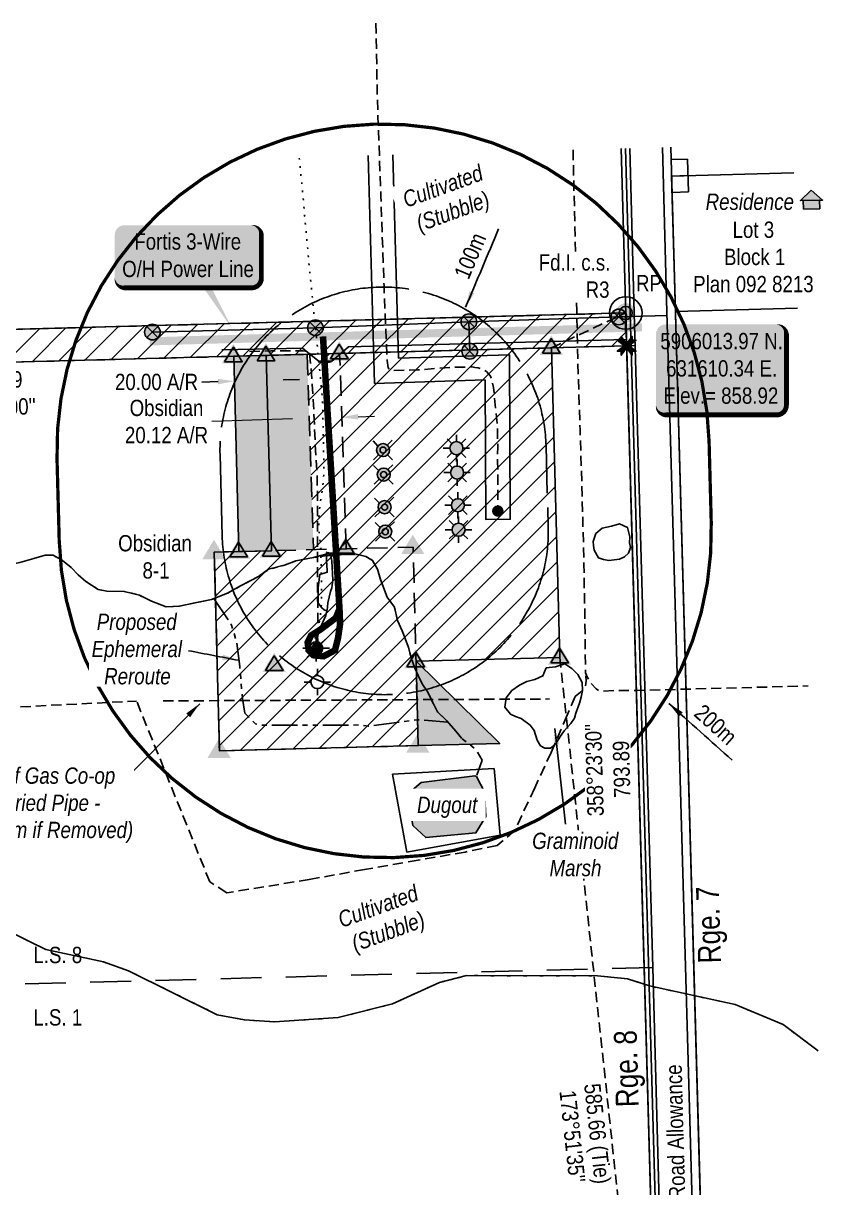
# Model space of a CAD drawing. Extents: x 628807 to 631965, y 5904616 to 5907588.
# Drawn here: x 631241 to 631731, y 5905478 to 5906192 of the extents above; entities that cross this region are included whole.
import ezdxf
from ezdxf.enums import TextEntityAlignment as Align

# ---------------------------------------------------------------- set-up
doc = ezdxf.new("R2010")
doc.units = 0
doc.header["$LTSCALE"] = 5
doc.header["$PDSIZE"] = 0.5
for name, pattern in [('foc-ACCESSROAD', [3.75, 2.5, -1.25]), ('foc-BUFFER', [16.75, 15, -1.75]), ('foc-DOT', [1, 0.2, -0.8]), ('foc-LSD', [8, 5, -3]), ('foc-QUARTERLINE', [33, 25, -3, 2, -3]), ('foc-TIELINE', [1.875, 1.25, -0.625]), ('foc-TOPO-ephemeral', [6.25, 3.125, -0.625, 0.625, -0.625, 0.625, -0.625]), ('foc-WHEELTRACKS', [2, 0.4, -1.6]), ('POWERLINE5', [7.8, 2.4, -0.6, 0.6, -0.6, 0.6, -0.6, 2.4]), ('UG_PIPE', [1.875, 1.25, -0.625])]:
    doc.linetypes.add(name, pattern=pattern)
doc.layers.get('Defpoints').update_dxf_attribs({"color": 9})
for name, color, linetype in [('35', 37, 'Continuous'), ('ABADATA-DRILL', 8, 'foc-DOT'), ('AS-CABLE', 224, 'foc-CABLE'), ('AS-FENCE', 48, 'foc-FENCE'), ('AS-PIPE-UG', 44, 'UG_PIPE'), ('AS-PIPE-UG-T', 44, 'Continuous'), ('AS-POWER', 104, 'foc-POWER'), ('AS-POWER-EXISTING', 72, 'POWERLINE5'), ('AS-POWER-T', 104, 'Continuous'), ('AS-RESIDENCE', 14, 'Continuous'), ('AS-ROADS', 254, 'Continuous'), ('AS-SYMBOL', 7, 'Continuous'), ('AS-TELUS', 224, 'foc-TEL'), ('AUX-BUFFER', 7, 'foc-BUFFER'), ('C-AR', 13, 'foc-ACCESSROAD'), ('C-RW', 13, 'Continuous'), ('C-WS', 13, 'foc-ACCESSROAD'), ('C-WS-S', 13, 'Continuous'), ('D-TXT', 6, 'Continuous'), ('DETAIL-T', 7, 'Continuous'), ('F-WS-S', 190, 'Continuous'), ('L-BD', 7, 'Continuous'), ('L-MON', 1, 'Continuous'), ('L-ROAD-T', 7, 'Continuous'), ('L-SEC', 7, 'Continuous'), ('L-SECQ', 8, 'foc-QUARTERLINE'), ('L-SECTION-LSD', 7, 'foc-LSD'), ('L-TIE', 7, 'foc-TIELINE'), ('L-TIE-T', 7, 'Continuous'), ('L-TITLEDB', 4, 'Continuous'), ('L-TITLEDB-T', 4, 'Continuous'), ('P-PROPOSED', 10, 'Continuous'), ('P-PROPOSED-EXISTING-H', 59, 'Continuous'), ('P-PROPOSED-H', 21, 'Continuous'), ('P-TEMP-H', 41, 'Continuous'), ('P-TEMP_WORKSPACE', 46, 'Continuous'), ('P-TXT', 4, 'Continuous'), ('T-DRAW', 143, 'foc-TOPO-ephemeral'), ('T-WATER', 160, 'Continuous'), ('T-WATER-H', 133, 'Continuous'), ('T-WATER-P3', 160, 'foc-WHEELTRACKS'), ('T-WATER-T', 170, 'Continuous'), ('WETLAND', 143, 'Continuous'), ('WETLAND-T', 146, 'Continuous')]:
    doc.layers.add(name, color=color, linetype=linetype)
for name, color, linetype, lineweight in [('AS-GENERAL', 48, 'Continuous', 18), ('C-AR-T', 13, 'Continuous', 9), ('C-WS-T', 13, 'Continuous', 9), ('T-TEXT', 48, 'Continuous', 18)]:
    doc.layers.add(name, color=color, linetype=linetype, lineweight=lineweight)
doc.styles.add('100L', font='ARIALN.TTF', dxfattribs={"height": 11})
doc.styles.add('80', font='ARIALN.TTF', dxfattribs={"height": 10})
doc.styles.add('80CG', font='ARIALN.TTF', dxfattribs={"height": 10})
doc.styles.add('80L', font='ARIALN.TTF', dxfattribs={"height": 10})
doc.styles.add('80LS', font='ARIALNI.TTF', dxfattribs={"height": 10})
doc.styles.add('foc-LtypeFont', font='ARIALN.TTF', dxfattribs={"height": 7.35})
doc.linetypes.add('foc-CABLE', pattern='A,2,-1,["C",foc-LtypeFont,S=0.2,R=0,X=-0.625,Y=-0.75],-1.24,8', length=12.24)
doc.linetypes.add('foc-FENCE', pattern='A,10,-1,["X",foc-LtypeFont,S=0.2,R=0,X=-0.625,Y=-0.75],-1.24', length=12.24)
doc.linetypes.add('foc-FENCE-NOLINE', pattern='A,0,-6,["X",foc-LtypeFont,S=0.2,R=0,X=-0.625,Y=-0.75],-6.24', length=12.24)
doc.linetypes.add('foc-POWER', pattern='A,6,-1,["P",foc-LtypeFont,S=0.2,R=0,X=-0.625,Y=-0.75],-1.24,4', length=12.24)
doc.linetypes.add('foc-POWER-NOLINE', pattern='A,0,-4,["P",foc-LtypeFont,S=0.2,R=0,X=-0.625,Y=-0.75],-8.24', length=12.24)
doc.linetypes.add('foc-TEL', pattern='A,2,-1,["T",foc-LtypeFont,S=0.2,R=0,X=-0.425,Y=-0.75],-1.24,8', length=12.24)
doc.linetypes.add('foc-TOPO-flowdirection-NOLINE', pattern='A,0,[">",foc-LtypeFont,S=0.3,R=0,X=0,Y=-0.945],-20,[">",foc-LtypeFont,S=0.3,R=0,X=0,Y=-0.945],0', length=20)
doc.dimstyles.new('CG2011', dxfattribs={"dimscale": 5, "dimtxt": 9, "dimasz": 2, "dimexe": 0.2, "dimexo": 0.0625, "dimgap": 0.5, "dimtad": 0, "dimtih": 1, "dimtoh": 1, "dimzin": 0, "dimdsep": 46, "dimtxsty": '80CG', "dimcen": 0.1, "dimse1": 1, "dimse2": 1, "dimclrd": 256, "dimclrt": 256, "dimaunit": 1, "dimadec": 4, "dimazin": 0, "dimtfac": 0.06, "dimtofl": 0, "dimtmove": 0, "dimatfit": 1, "dimfxl": 0.2, "dimtolj": 1, "dimtzin": 0, "dimlwd": -1, "dimarcsym": 0})
doc.dimstyles.new('Compass 5 000', dxfattribs={"dimscale": 5, "dimtxt": 9, "dimasz": 2, "dimexe": 0.2, "dimexo": 0.0625, "dimgap": 0.5, "dimtad": 0, "dimtih": 1, "dimtoh": 1, "dimzin": 0, "dimdsep": 46, "dimtxsty": '80CG', "dimcen": 0.1, "dimse1": 1, "dimse2": 1, "dimclrd": 256, "dimclrt": 256, "dimaunit": 1, "dimadec": 4, "dimazin": 0, "dimtfac": 0.06, "dimtofl": 0, "dimtmove": 0, "dimatfit": 1, "dimfxl": 0.2, "dimtolj": 1, "dimtzin": 0, "dimlwd": -1, "dimarcsym": 0})

# ---------------------------------------------------------------- blocks, each defined once
blk = doc.blocks.new('POWERPOLE')
h = blk.add_hatch(color=255)
edge = h.paths.add_edge_path()
edge.add_arc((0, 0), 0.96, 0, 360)
at = {"linetype": 'Continuous'}
for p, q in [((0.68, -0.68), (-0.68, 0.68)), ((-0.68, -0.68), (0.68, 0.68))]:
    blk.add_line(p, q, dxfattribs=at)
blk.add_circle((0, 0), 0.96, dxfattribs=at)
blk = doc.blocks.new('GAS')
h = blk.add_hatch(color=255)
h.dxf.hatch_style = 1
edge = h.paths.add_edge_path()
edge.add_arc((0, 0), 0.9, 0, 360)
for p, q in [((0, 0.81), (0, 1.62)), ((-0.81, 0), (-1.62, 0)), ((-0.57, 0.57), (-1.14, 1.14)), ((0.57, 0.57), (1.14, 1.14)), ((1.62, 0), (0.81, 0)), ((-0.57, -0.57), (-1.14, -1.14)), ((0, -0.81), (0, -1.62)), ((1.14, -1.14), (0.57, -0.57))]:
    blk.add_line(p, q)
blk.add_circle((0, 0), 0.8)
blk = doc.blocks.new('RISER')
h = blk.add_hatch(color=255)
h.dxf.hatch_style = 1
edge = h.paths.add_edge_path()
edge.add_arc((0, 0), 0.7, 0, 360)
blk.add_hatch(color=48).paths.add_polyline_path([(0.58, -0.15), (-0.58, -0.15, 0.774597)])
at = {"color": 48}
blk.add_line((-0.58, -0.15), (0.58, -0.15), dxfattribs=at)
blk.add_circle((0, 0), 0.6, dxfattribs=at)
blk = doc.blocks.new('fdia')
at = {"color": 255, "const_width": 1}
blk.add_lwpolyline([(-0.5, 0, 1), (0.5, 0, 1)], format="xyb", close=True, dxfattribs=at)
blk = doc.blocks.new('Fdiaa')
blk.add_blockref('fdia', (0, 0))
blk = doc.blocks.new('fdib')
at = {"color": 1, "const_width": 1.6}
blk.add_lwpolyline([(-0.4, 0, 1), (0.4, 0, 1)], format="xyb", close=True, dxfattribs=at)
at = {"color": 1}
blk.add_circle((0, 0), 0.8, dxfattribs=at)
blk = doc.blocks.new('Fdibb')
blk.add_blockref('fdib', (0, 0))
blk = doc.blocks.new('fdicc')
for name in ['Fdibb', 'Fdiaa']:
    blk.add_blockref(name, (0, 0))
blk = doc.blocks.new('FDI')
blk.add_blockref('fdicc', (0, 0))
blk = doc.blocks.new('STRIA')
blk.add_hatch(color=255).paths.add_polyline_path([(-0.04, 1.52), (-1.47, -0.87), (1.39, -0.87)])
blk = doc.blocks.new('STRIAA')
blk.add_blockref('STRIA', (0, 0))
blk = doc.blocks.new('STRIB')
at = {"color": 1}
blk.add_solid([(-1.12, -0.67), (-0.04, 1.13), (1.04, -0.67)], dxfattribs=at)
blk = doc.blocks.new('STRIBB')
blk.add_blockref('STRIB', (0, 0))
blk = doc.blocks.new('STRICC')
for name in ['STRIAA', 'STRIBB']:
    blk.add_blockref(name, (0, 0))
blk = doc.blocks.new('fdspike')
blk.add_blockref('STRICC', (0, 0))
blk = doc.blocks.new('TRIA')
blk.add_hatch(color=255).paths.add_polyline_path([(-0.04, 1.52), (-1.47, -0.87), (1.39, -0.87)])
blk = doc.blocks.new('TRIAA')
blk.add_blockref('TRIA', (0, 0))
blk = doc.blocks.new('TRIB')
at = {"color": 1}
blk.add_lwpolyline([(-1.12, -0.67), (-0.04, 1.13), (1.04, -0.67)], close=True, dxfattribs=at)
blk = doc.blocks.new('TRIBB')
blk.add_blockref('TRIB', (0, 0))
blk = doc.blocks.new('TRICC')
for name in ['TRIAA', 'TRIBB']:
    blk.add_blockref(name, (0, 0))
blk = doc.blocks.new('plspike')
blk.add_blockref('TRICC', (0, 0))
blk = doc.blocks.new('*D500')
at = {"layer": 'C-AR-T', "transparency": 16777216}
for p, q in [((631406.17, 5905949.02), (631356.56, 5905947.37)), ((631446.26, 5905950.35), (631456.26, 5905950.68))]:
    blk.add_line(p, q, dxfattribs=at)
for points in [[(631406.12, 5905950.68), (631406.23, 5905947.35), (631416.16, 5905949.35)], [(631446.21, 5905952.01), (631446.32, 5905948.68), (631436.27, 5905950.01)]]:
    blk.add_solid(points, dxfattribs=at)
at = {"layer": 'Defpoints', "color": 0, "transparency": 16777216}
for p in [(631415.96, 5905955.64), (631436.06, 5905956.31), (631416.16, 5905949.35)]:
    blk.add_point(p, dxfattribs=at)
at = {"layer": 'C-AR-T', "transparency": 16777216, "insert": (631328.82, 5905947.37), "char_height": 10, "attachment_point": 5, "style": '80CG'}
blk.add_mtext('\\A1;Obsidian\\P20.12 A/R', dxfattribs=at)
blk = doc.blocks.new('GABD')
for p, q in [((0, 0.81), (0, 1.62)), ((-0.81, 0), (-1.62, 0)), ((1.62, 0), (0.81, 0)), ((0, -0.81), (0, -1.62))]:
    blk.add_line(p, q)
blk.add_circle((0, 0), 0.8)
blk = doc.blocks.new('*U518')
at = {"layer": '35', "color": 3}
blk.add_circle((0, 0), 10, dxfattribs=at)
at = {"layer": '35', "color": 3, "style": '80'}
blk.add_attdef('RP_001', (6.31, 13.3), '', height=10, dxfattribs=at)
blk = doc.blocks.new('*U520')
h = blk.add_hatch(color=254)
edge = h.paths.add_edge_path()
edge.add_line((-34, -28.5), (34, -28.5))
edge.add_arc((34, -22.5), 6, 270, 360)
edge.add_line((40, -22.5), (40, 21))
edge.add_arc((34, 21), 6, 0, 90)
edge.add_line((34, 27), (-34, 27))
edge.add_arc((-34, 21), 6, 90, 180)
edge.add_line((-40, 21), (-40, -22.5))
edge.add_arc((-34, -22.5), 6, 180, 270)
at = {"color": 1, "flags": 128}
blk.add_lwpolyline([(-34, -28.5, 3, 3, 0), (34, -28.5, 3, 3, 0.414214), (40, -22.5, 3, 3, 0), (40, 21, 3, 0, 0.414214), (34, 27, 0, 0, 0), (-34, 27, 0, 0, 0.414214), (-40, 21, 0, 0, 0), (-40, -22.5, 0, 3, 0.414214)], format="xyseb", close=True, dxfattribs=at)
blk.add_lwpolyline([(23.49, -12.89, 0, 10, 0), (0, 0, 5, 5, 0)], format="xyseb", dxfattribs=at)
at = {"color": 1, "style": '80'}
blk.add_attdef('ENTER_TEXT_001', (-35.99, -5), '', height=10, dxfattribs=at)
blk = doc.blocks.new('res_occ')
for points in [[(0.1, 0.89), (-1.26, -0.37), (1.46, -0.37)], [(-0.9, -1.43), (1.1, -1.43), (1.1, -0.37), (-0.9, -0.37)]]:
    blk.add_hatch(color=14).paths.add_polyline_path(points)
at = {"color": 14}
for points in [[(0.1, 0.89), (-1.26, -0.37), (1.46, -0.37)], [(-0.9, -1.43), (1.1, -1.43), (1.1, -0.37), (-0.9, -0.37)]]:
    blk.add_lwpolyline(points, close=True, dxfattribs=at)
blk = doc.blocks.new('*U542')
h = blk.add_hatch(color=255)
edge = h.paths.add_edge_path()
edge.add_line((-39, -20), (39, -20))
edge.add_arc((39, -14), 6, 270, 360)
edge.add_line((45, -14), (45, 12.5))
edge.add_arc((39, 12.5), 6, 0, 90)
edge.add_line((39, 18.5), (-39, 18.5))
edge.add_arc((-39, 12.5), 6, 90, 180)
edge.add_line((-45, 12.5), (-45, -14))
edge.add_arc((-39, -14), 6, 180, 270)
at = {"color": 104, "flags": 128}
blk.add_lwpolyline([(-39, -20, 3, 3, 0), (39, -20, 3, 3, 0.414214), (45, -14, 3, 3, 0), (45, 12.5, 3, 0, 0.414214), (39, 18.5, 0, 0, 0), (-39, 18.5, 0, 0, 0.414214), (-45, 12.5, 0, 0, 0), (-45, -14, 0, 3, 0.414214)], format="xyseb", close=True, dxfattribs=at)
blk.add_lwpolyline([(27.36, -45.54, 0, 7.5, 0), (0, 0, 0, 0, 0)], format="xyseb", dxfattribs=at)
at = {"color": 104, "style": '80'}
blk.add_attdef('ENTER_TEXT_001', (-26.85, -4.92), '', height=10, dxfattribs=at)
blk = doc.blocks.new('WC')
at = {"layer": 'L-MON'}
h = blk.add_hatch(color=255, dxfattribs=at)
h.dxf.hatch_style = 1
edge = h.paths.add_edge_path()
edge.add_arc((0, 0), 0.9, 0, 360)
at = {"layer": 'L-MON', "color": 240, "flags": 128}
for points in [[(-0.62, 0.5), (-1.23, 1.12)], [(0.52, 0.61), (1.13, 1.21)], [(-1.18, -1.18), (-0.56, -0.57)], [(1.16, -1.18), (0.56, -0.57)]]:
    blk.add_lwpolyline(points, dxfattribs=at)
at = {"layer": 'L-MON', "color": 240}
for radius in [0.8, 0.373]:
    blk.add_circle((0, 0), radius, dxfattribs=at)
blk = doc.blocks.new('*D547')
at = {"layer": 'Defpoints', "color": 0, "transparency": 16777216}
for p in [(631370.44, 5905972.17), (631370.93, 5905953.87), (631390.91, 5905954.41)]:
    blk.add_point(p, dxfattribs=at)
at = {"layer": 'P-TXT', "transparency": 16777216}
for p, q in [((631360.44, 5905971.91), (631350.44, 5905971.64)), ((631400.42, 5905972.98), (631410.42, 5905973.25))]:
    blk.add_line(p, q, dxfattribs=at)
for points in [[(631360.4, 5905973.57), (631360.48, 5905970.24), (631370.44, 5905972.17)], [(631400.37, 5905974.64), (631400.46, 5905971.31), (631390.42, 5905972.71)]]:
    blk.add_solid(points, dxfattribs=at)
at = {"layer": 'P-TXT', "transparency": 16777216, "insert": (631322.71, 5905971.64), "char_height": 10, "attachment_point": 5, "style": '80CG', "bg_fill": 3, "box_fill_scale": 1.1, "bg_fill_color": 256, "bg_fill_true_color": 13158600, "bg_fill_transparency": 0}
blk.add_mtext('\\A1;20.00 A/R', dxfattribs=at)
blk = doc.blocks.new('TEMP')
h = blk.add_hatch(color=255)
h.dxf.hatch_style = 1
h.paths.add_polyline_path([(0, 0.25), (-0.67, 1.15), (-0.67, 0.67), (-1.15, 0.67), (-0.25, 0), (-1.15, -0.67), (-0.67, -0.67), (-0.67, -1.15), (0, -0.25), (0.67, -1.15), (0.67, -0.67), (1.15, -0.67), (0.25, 0), (1.15, 0.67), (0.67, 0.67), (0.67, 1.15)])
h.paths.add_polyline_path([(0.57, 0.85), (0.57, 0.57), (0.85, 0.57), (0.08, 0), (0.85, -0.57), (0.57, -0.57), (0.57, -0.85), (0, -0.08), (-0.57, -0.85), (-0.57, -0.57), (-0.85, -0.57), (-0.08, 0), (-0.85, 0.57), (-0.57, 0.57), (-0.57, 0.85), (0, 0.08)], flags=16)
h = blk.add_hatch(color=1)
h.dxf.hatch_style = 1
h.paths.add_polyline_path([(0, 0.08), (-0.57, 0.85), (-0.57, 0.57), (-0.85, 0.57), (-0.08, 0), (-0.85, -0.57), (-0.57, -0.57), (-0.57, -0.85), (0, -0.08), (0.57, -0.85), (0.57, -0.57), (0.85, -0.57), (0.08, 0), (0.85, 0.57), (0.57, 0.57), (0.57, 0.85)])
at = {"color": 1}
for p, q in [((-0.08, 0), (0.08, 0)), ((0, 0.08), (0, -0.08))]:
    blk.add_line(p, q, dxfattribs=at)
at = {"color": 255, "flags": 128}
blk.add_lwpolyline([(-0.25, 0), (-1.15, 0.67), (-0.67, 0.67), (-0.67, 1.15), (0, 0.25), (0.67, 1.15), (0.67, 0.67), (1.15, 0.67), (0.25, 0), (1.15, -0.67), (0.67, -0.67), (0.67, -1.15), (0, -0.25), (-0.67, -1.15), (-0.67, -0.67), (-1.15, -0.67)], close=True, dxfattribs=at)
at = {"color": 1, "flags": 128}
blk.add_lwpolyline([(-0.08, 0), (-0.85, 0.57), (-0.57, 0.57), (-0.57, 0.85), (0, 0.08), (0.57, 0.85), (0.57, 0.57), (0.85, 0.57), (0.08, 0), (0.85, -0.57), (0.57, -0.57), (0.57, -0.85), (0, -0.08), (-0.57, -0.85), (-0.57, -0.57), (-0.85, -0.57)], close=True, dxfattribs=at)

msp = doc.modelspace()

# ---------------------------------------------------------------- hatches: boundary and pattern name
at = {"layer": 'P-PROPOSED-EXISTING-H'}
h = msp.add_hatch(dxfattribs=at)
h.set_pattern_fill('ANSI31', color=256, scale=3.5, style=0)
h.set_pattern_definition([(45, (201.859, 1887.969), (-7.857724106, 7.857724106), [])])
h.paths.add_polyline_path([(631610.905, 5905993.869), (631370.028, 5905987.407), (630819.72, 5905972.687), (630819.182, 5905992.793), (631610.341, 5906013.975)])
h = msp.add_hatch(dxfattribs=at)
h.set_pattern_fill('ANSI31', color=256, scale=3.5, style=0)
h.paths.add_polyline_path([(631418.959, 5905868.735), (631414.982, 5905988.613), (631564.884, 5905992.627), (631569.982, 5905802.758), (631481.798, 5905800.398), (631483.117, 5905748.692), (631361.285, 5905745.519), (631358.151, 5905867.356)])
at = {"layer": 'P-PROPOSED-H'}
h = msp.add_hatch(color=256, dxfattribs=at)
h.dxf.hatch_style = 1
h.paths.add_polyline_path([(631393.228, 5905868.224), (631390.014, 5905987.943), (631370.028, 5905987.407), (631373.241, 5905867.711)])
h = msp.add_hatch(color=256, dxfattribs=at)
h.dxf.hatch_style = 1
h.paths.add_polyline_path([(631418.959, 5905868.735), (631414.982, 5905988.613), (631390.014, 5905987.943), (631393.228, 5905868.224)])
at = {"layer": 'P-TEMP-H'}
h = msp.add_hatch(color=256, dxfattribs=at)
h.dxf.hatch_style = 1
h.paths.add_polyline_path([(631481.798, 5905800.398), (631483.117, 5905748.692), (631533.084, 5905749.993)])
at = {"layer": 'T-WATER-H'}
h = msp.add_hatch(color=256, dxfattribs=at)
h.dxf.hatch_style = 1
h.paths.add_polyline_path([(631518.918, 5905729.747), (631523.738, 5905720.443), (631524.638, 5905705.344), (631518.541, 5905695.215), (631487.802, 5905692.375), (631479.895, 5905699.641), (631477.724, 5905712.038), (631477.977, 5905720.265), (631484.857, 5905726.194), (631517.765, 5905730.121)])

# ---------------------------------------------------------------- linework, layer by layer
at = {"layer": 'ABADATA-DRILL', "flags": 128}
msp.add_lwpolyline([(631420.505, 5905809.482), (631420.505, 5905809.482), (631420.455, 5905809.5), (631420.098, 5905810.111), (631419.792, 5905811.773), (631420.06, 5905814.761), (631421.01, 5905818.739), (631422.221, 5905823.444), (631423.191, 5905828.523), (631423.734, 5905833.88), (631423.825, 5905839.625), (631423.763, 5905845.495), (631423.79, 5905851.428), (631423.685, 5905857.398), (631423.549, 5905863.416), (631423.345, 5905869.343), (631422.867, 5905875.092), (631422.273, 5905881.378), (631422.143, 5905887.547), (631422.676, 5905893.954), (631423.571, 5905900.681), (631424.617, 5905907.743), (631425.24, 5905914.532), (631425.251, 5905922.456), (631425.091, 5905930.054), (631424.958, 5905938.144), (631424.809, 5905946.453), (631424.649, 5905954.421), (631424.224, 5905962.943), (631423.458, 5905971.835), (631422.524, 5905980.673), (631421.652, 5905989.802), (631420.816, 5905999.063), (631419.727, 5906008.456), (631418.779, 5906017.803), (631417.951, 5906026.764), (631416.866, 5906036.738), (631416.014, 5906045.868), (631415.243, 5906054.93), (631414.353, 5906064.349), (631413.501, 5906073.829), (631412.766, 5906083.062), (631411.817, 5906092.83), (631410.889, 5906101.798), (631410.225, 5906109.376)], dxfattribs=at)
at = {"layer": 'AS-CABLE', "const_width": 0.5, "flags": 128}
for points in [[(631427.143, 5905867.072), (631426.999, 5905867.865)], [(631427.195, 5905831.118), (631427.464, 5905831.736)]]:
    msp.add_lwpolyline(points, dxfattribs=at)
at = {"layer": 'AS-CABLE', "flags": 128}
for points in [[(631426.94, 5905831.428), (631425.39, 5905831.868), (631424.047, 5905833.19), (631421.747, 5905836.063), (631421.757, 5905845.618), (631422.822, 5905853.691), (631427.371, 5905854.995), (631427.349, 5905856.023), (631426.923, 5905862.123), (631426.967, 5905867.063)], [(631427.341, 5905831.846), (631427.627, 5905833.74), (631427.734, 5905836.346), (631429.44, 5905843.171), (631430.108, 5905845.522), (631430.788, 5905850.381), (631430.089, 5905861.807), (631429.552, 5905865.447), (631428.268, 5905866.867), (631427.583, 5905867.18), (631427.269, 5905867.348)], [(631421.681, 5905810.388), (631421.735, 5905810.807), (631421.513, 5905814.266), (631421.425, 5905814.929), (631421.985, 5905817.445), (631423.712, 5905822.11), (631426.486, 5905828.427), (631427.097, 5905831.222)]]:
    msp.add_lwpolyline(points, dxfattribs=at)
at = {"layer": 'AS-FENCE', "flags": 128}
for points in [[(631610.795, 5905997.802), (631440.375, 5905993.229), (631429.937, 5905984.175)], [(631422.652, 5905984.111), (631412.162, 5905992.331), (631362.68, 5905991.387)]]:
    msp.add_lwpolyline(points, dxfattribs=at)
at = {"layer": 'AS-FENCE', "linetype": 'foc-FENCE-NOLINE', "flags": 128}
msp.add_lwpolyline([(631632.609, 5905220.644), (631610.664, 5906002.452)], dxfattribs=at)
at = {"layer": 'AS-FENCE', "flags": 128}
msp.add_lwpolyline([(631467.421, 5905731.214), (631529.617, 5905734.589), (631533.337, 5905693.83), (631476.2, 5905683.434)], close=True, dxfattribs=at)
at = {"layer": 'AS-GENERAL', "flags": 128}
for points, const_width in [([(631610.504, 5906002.551), (631610.341, 5906011.468)], 1.5), ([(631429.936, 5905984.172), (631422.648, 5905984.109)], 1.5), ([(631426.837, 5905865.201), (631438.85, 5905866.379)], 1.2)]:
    msp.add_lwpolyline(points, dxfattribs=dict(at, const_width=const_width))
at = {"layer": 'AS-PIPE-UG'}
msp.add_line((631326.771, 5905776.103), (631563.616, 5905777.303), dxfattribs=at)
at = {"layer": 'AS-PIPE-UG', "flags": 128}
for points in [[(631457.247, 5906191.6), (631458.052, 5906146.704), (631460.268, 5906085.372), (631462.176, 5906030.76), (631464.037, 5905984.845), (631464.694, 5905980.358), (631465.99, 5905978.835), (631467.451, 5905978.756), (631482.835, 5905979.12), (631504.527, 5905980.733), (631510.901, 5905980.822), (631516.216, 5905980.941), (631517.769, 5905980.597), (631519.986, 5905980.359), (631521.25, 5905979.955), (631524.983, 5905978.174), (631527.447, 5905975.269), (631528.395, 5905972.746), (631529.343, 5905968.331), (631531.775, 5905943.869), (631531.866, 5905931.881), (631531.763, 5905923.256), (631532.015, 5905914.041), (631531.999, 5905903.175), (631531.887, 5905896.271), (631531.938, 5905892.561)], [(631578.045, 5906113.928), (631580.332, 5906015.444), (631581.262, 5905975.205), (631582.4, 5905942.35), (631583.651, 5905901.964), (631584.698, 5905859.9), (631585.312, 5905826.317), (631585.712, 5905793.397), (631586.859, 5905790.428), (631589.141, 5905786.932), (631592.273, 5905783.441), (631594.455, 5905782.105), (631605.06, 5905782.534), (631615.848, 5905782.527)], [(631379.755, 5905990.375), (631392.844, 5905990.772), (631407.904, 5905990.686), (631412.388, 5905990.702), (631414.221, 5905990.542), (631415.184, 5905990.55), (631416.128, 5905990.205), (631416.582, 5905989.167), (631416.777, 5905987.279), (631417.44, 5905979.905), (631418.091, 5905970.412), (631419.005, 5905957.556), (631419.984, 5905933.618), (631421.257, 5905913.728), (631421.408, 5905884.431), (631421.34, 5905878.98), (631421.443, 5905872.047), (631421.382, 5905854.755), (631421.524, 5905834.463), (631421.683, 5905821.011), (631421.263, 5905808.896)], [(631579.279, 5905778.916), (631582.642, 5905781.571), (631585.52, 5905784.19), (631586.133, 5905788.28), (631585.737, 5905792.977)]]:
    msp.add_lwpolyline(points, dxfattribs=at)
at = {"layer": 'AS-PIPE-UG'}
for points in [[(631615.848, 5905782.527), (631722.151, 5905785.29)], [(630829.013, 5905546.268), (630930.434, 5905757.105), (631310.453, 5905776.021)], [(631579.279, 5905778.916), (631574.439, 5905767.426), (631564.59, 5905744.592), (631554.586, 5905722.79), (631542.384, 5905696.618), (631531.579, 5905687.47), (631511.968, 5905683.448), (631483.038, 5905678.523), (631450.198, 5905672.771), (631416.248, 5905666.626), (631365.783, 5905658.45), (631355.376, 5905665.228), (631310.453, 5905776.021)]]:
    msp.add_lwpolyline(points, dxfattribs=at)
at = {"layer": 'AS-POWER', "linetype": 'foc-POWER-NOLINE', "flags": 128}
msp.add_lwpolyline([(631663.207, 5905216.536), (631637.972, 5906115.553)], dxfattribs=at)
at = {"layer": 'AS-POWER', "flags": 128}
for points in [[(631320.176, 5906002.251), (631420.121, 5906004.942), (631514.177, 5906008.598), (631606.138, 5906011.559), (631635.685, 5906012.51)], [(631514.193, 5906008.629), (631514.734, 5905990.554)]]:
    msp.add_lwpolyline(points, dxfattribs=at)
at = {"layer": 'AS-ROADS', "flags": 128}
for points, const_width in [([(631318.479, 5905996.575), (631620.296, 5906005.183)], 5), ([(631424.761, 5905999.606), (631434.884, 5905832.59), (631432.593, 5905826.988), (631423.059, 5905819.793), (631417.399, 5905816.221), (631415.359, 5905811.994), (631415.94, 5905807.238), (631418.936, 5905804.11), (631425.196, 5905803.519), (631432.128, 5905807.213), (631433.955, 5905814.548), (631435.26, 5905823.425), (631434.884, 5905832.59)], 4)]:
    msp.add_lwpolyline(points, dxfattribs=dict(at, const_width=const_width))
at = {"layer": 'AS-TELUS', "flags": 128}
msp.add_lwpolyline([(631636.27, 5905090.212), (631633.738, 5905180.415), (631635.674, 5905210.658), (631610.3, 5906114.803)], dxfattribs=at)
at = {"layer": 'AUX-BUFFER', "color": 251, "linetype": 'foc-BUFFER', "flags": 128}
msp.add_lwpolyline([(631362.985, 5905877.239, 1), (631562.849, 5905882.597), (631561.509, 5905932.583, 1), (631361.645, 5905927.225)], format="xyb", close=True, dxfattribs=at)
at = {"layer": 'C-AR'}
for p, q in [((631610.341, 5906013.968), (630799.394, 5905992.26)), ((631616.091, 5905994.001), (630799.932, 5905972.154)), ((631438.942, 5905869.398), (631434.969, 5905989.147))]:
    msp.add_line(p, q, dxfattribs=at)
at = {"layer": 'C-RW', "flags": 128}
msp.add_lwpolyline([(631452.547, 5906110.524), (631456.421, 5905970.844), (631524.1, 5905972.905), (631524.562, 5905887.413), (631539.557, 5905887.494), (631539.012, 5905988.361), (631470.994, 5905986.29), (631467.537, 5906110.93)], dxfattribs=at)
at = {"layer": 'C-WS', "flags": 128}
msp.add_lwpolyline([(631414.986, 5905988.484), (631418.959, 5905868.735)], dxfattribs=at)
msp.add_lwpolyline([(631358.151, 5905867.356), (631479.997, 5905870.452), (631483.117, 5905748.692), (631361.285, 5905745.519)], close=True, dxfattribs=at)
at = {"layer": 'L-SEC'}
for p, q in [((631612.796, 5906114.87), (631615.517, 5906014.113)), ((631635.623, 5906014.678), (631632.902, 5906115.416)), ((631615.517, 5906014.113), (631626.968, 5905612.659)), ((631647.07, 5905613.24), (631635.623, 5906014.678)), ((631626.968, 5905612.659), (631638.068, 5905210.72)), ((631658.175, 5905211.23), (631647.07, 5905613.24))]:
    msp.add_line(p, q, dxfattribs=at)
at = {"layer": 'L-SECQ'}
for p, q in [((631610.341, 5906013.975), (630819.182, 5905992.793)), ((631715.678, 5906017.028), (631640.799, 5906014.83))]:
    msp.add_line(p, q, dxfattribs=at)
at = {"layer": 'L-SECTION-LSD'}
msp.add_line((631626.968, 5905612.659), (630827.77, 5905591.969), dxfattribs=at)
at = {"layer": 'L-TIE'}
for p, q in [((631564.884, 5905992.627), (631610.341, 5906013.968)), ((631569.982, 5905802.758), (631632.609, 5905220.644))]:
    msp.add_line(p, q, dxfattribs=at)
at = {"layer": 'L-TITLEDB'}
for p, q in [((631607.513, 5906114.727), (631632.609, 5905220.644)), ((631637.972, 5906115.553), (631663.207, 5905216.536)), ((631648.177, 5906108.283), (631638.171, 5906107.989)), ((631648.179, 5906108.211), (631648.74, 5906088.225)), ((631648.459, 5906098.218), (631638.467, 5906097.925)), ((631648.74, 5906088.225), (631638.76, 5906087.932))]:
    msp.add_line(p, q, dxfattribs=at)
at = {"layer": 'L-TITLEDB', "flags": 128}
msp.add_lwpolyline([(631715.679, 5906016.994), (631640.799, 5906014.83), (631638.467, 5906097.925), (631713.36, 5906099.991)], dxfattribs=at)
at = {"layer": 'P-PROPOSED', "flags": 128}
for points in [[(631610.905, 5905993.869), (631370.028, 5905987.407), (630819.72, 5905972.687), (630819.182, 5905992.793), (631610.341, 5906013.975)], [(631569.982, 5905802.758), (631481.798, 5905800.398), (631483.117, 5905748.692), (631361.285, 5905745.519), (631358.151, 5905867.356), (631393.228, 5905868.224), (631390.014, 5905987.943), (631564.884, 5905992.627)], [(631393.228, 5905868.224), (631390.014, 5905987.943), (631370.028, 5905987.407), (631373.241, 5905867.711)]]:
    msp.add_lwpolyline(points, close=True, dxfattribs=at)
at = {"layer": 'P-TEMP_WORKSPACE'}
msp.add_lwpolyline([(631481.798, 5905800.398), (631483.117, 5905748.692), (631533.084, 5905749.993)], close=True, dxfattribs=at)
at = {"layer": 'T-DRAW', "linetype": 'foc-TOPO-flowdirection-NOLINE', "flags": 128}
msp.add_lwpolyline([(631190.676, 5905888.183), (631197.151, 5905884.451), (631206.549, 5905875.855), (631214.246, 5905867.867), (631222.485, 5905861.639), (631228.023, 5905859.064), (631231.88, 5905859.616), (631238.851, 5905861.039), (631247.583, 5905863.45), (631254.512, 5905865.476), (631259.261, 5905865.455), (631265.101, 5905862.169), (631270.453, 5905857.924), (631274.75, 5905853.365), (631279.448, 5905849.394), (631286.913, 5905844.399), (631292.328, 5905843.487), (631302.898, 5905843.304), (631312.318, 5905840.897), (631319.629, 5905837.209), (631328.568, 5905833.765), (631336.716, 5905834.279), (631346.29, 5905836.178), (631356.406, 5905838.392), (631366.287, 5905842.1), (631374.179, 5905846.59), (631385.14, 5905852.434), (631391.459, 5905856.832), (631401.74, 5905859.519), (631408.128, 5905861.991), (631418.843, 5905863.976), (631428.765, 5905866.754), (631442.656, 5905866.754), (631450.99, 5905864.769), (631455.118, 5905862.282), (631458.134, 5905856.832), (631460.118, 5905850.482), (631464.087, 5905839.766), (631468.521, 5905833.559), (631470.437, 5905825.479), (631473.215, 5905819.129), (631475.2, 5905814.366), (631477.184, 5905808.81), (631478.915, 5905802.468), (631481.153, 5905796.11), (631483.137, 5905791.744), (631485.518, 5905786.585), (631489.09, 5905781.426), (631491.868, 5905775.472), (631495.043, 5905769.519), (631500.6, 5905763.963), (631506.156, 5905757.613), (631509.964, 5905753.048)], dxfattribs=at)
at = {"layer": 'T-DRAW', "flags": 128}
for points in [[(631519.06, 5905730.588), (631522.376, 5905739.845), (631518.256, 5905746.659), (631509.964, 5905753.048), (631506.156, 5905757.613), (631500.6, 5905763.963), (631495.043, 5905769.519), (631491.868, 5905775.472), (631489.09, 5905781.426), (631485.518, 5905786.585), (631483.137, 5905791.744), (631481.153, 5905796.11), (631478.915, 5905802.468), (631477.184, 5905808.81), (631475.2, 5905814.366), (631473.215, 5905819.129), (631470.437, 5905825.479), (631468.521, 5905833.559), (631464.087, 5905839.766), (631460.118, 5905850.482), (631458.134, 5905856.832), (631455.118, 5905862.282), (631450.99, 5905864.769), (631442.656, 5905866.754), (631438.85, 5905866.379), (631426.837, 5905865.201), (631418.843, 5905863.976), (631408.128, 5905861.991), (631401.74, 5905859.519), (631391.459, 5905856.832), (631385.14, 5905852.434), (631374.179, 5905846.59), (631366.287, 5905842.1), (631356.406, 5905838.392), (631346.29, 5905836.178), (631336.716, 5905834.279), (631328.568, 5905833.765), (631319.629, 5905837.209), (631312.318, 5905840.897), (631302.898, 5905843.304), (631292.328, 5905843.487), (631286.913, 5905844.399), (631279.448, 5905849.394), (631274.75, 5905853.365), (631270.453, 5905857.924), (631265.101, 5905862.169), (631259.261, 5905865.455), (631254.512, 5905865.476), (631247.583, 5905863.45), (631238.851, 5905861.039), (631231.88, 5905859.616), (631228.023, 5905859.064), (631222.485, 5905861.639), (631214.246, 5905867.867), (631206.549, 5905875.855), (631197.151, 5905884.451), (631190.676, 5905888.183)], [(631357.877, 5905838.944), (631368.712, 5905822.662), (631371.724, 5905812.798), (631373.742, 5905797.138), (631375.356, 5905777.697), (631376.911, 5905768.612), (631383.289, 5905762.156), (631386.555, 5905761.189), (631435.241, 5905761.2), (631446.888, 5905761.384), (631452.739, 5905760.653), (631473.077, 5905763.236), (631482.702, 5905764.565), (631501.272, 5905763.195)]]:
    msp.add_lwpolyline(points, dxfattribs=at)
at = {"layer": 'T-WATER', "flags": 128}
msp.add_lwpolyline([(631518.918, 5905729.747), (631523.738, 5905720.443), (631524.638, 5905705.344), (631518.541, 5905695.215), (631487.802, 5905692.375), (631479.895, 5905699.641), (631477.724, 5905712.038), (631477.977, 5905720.265), (631484.857, 5905726.194), (631517.765, 5905730.121), (631518.918, 5905729.747)], dxfattribs=at)
at = {"layer": 'WETLAND'}
for points in [[(631612.947, 5905876.668), (631612.711, 5905873.136), (631613.237, 5905870.183), (631612.002, 5905866.623), (631609.614, 5905864.517), (631606.539, 5905863.133), (631600.005, 5905862.211), (631596.652, 5905862.86), (631593.622, 5905863.889), (631590.939, 5905868.453), (631590.671, 5905871.438), (631590.457, 5905873.82), (631591.99, 5905878.686), (631595.902, 5905881.948), (631601.537, 5905883.217), (631606.5, 5905884.653), (631611.455, 5905882.378), (631612.947, 5905876.668)], [(631583.618, 5905787.363), (631583.751, 5905782.544), (631583.086, 5905778.444), (631581.966, 5905774.702), (631579.797, 5905768.706), (631578.995, 5905765.53), (631576.749, 5905762.314), (631572.651, 5905757.748), (631570.834, 5905755.1), (631567.099, 5905749.432), (631564.272, 5905747.127), (631560.823, 5905747.218), (631558.116, 5905748.627), (631556.019, 5905752.094), (631554.189, 5905757.98), (631551.763, 5905761.253), (631546.202, 5905765.366), (631542.833, 5905766.572), (631539.682, 5905767.969), (631536.226, 5905772.326), (631537.072, 5905777.915), (631540.504, 5905782.462), (631545.194, 5905785.745), (631549.688, 5905788.096), (631554.545, 5905789.343), (631559.599, 5905791.523), (631561.577, 5905796.402), (631567.338, 5905797.117), (631572.958, 5905798.942), (631577.262, 5905796.093), (631581.035, 5905792.301), (631583.618, 5905787.363)]]:
    msp.add_lwpolyline(points, close=True, dxfattribs=at)

# ---------------------------------------------------------------- block references
at = {"layer": 'AS-POWER-EXISTING'}
for p, xscale, yscale, zscale in [((631514.177, 5906008.598), 5.000000000000014, 5.000000000000014, 5.000000000000014), ((631606.138, 5906011.559), 5.000000000000014, 5.000000000000014, 5.000000000000014), ((631320.176, 5906002.251), 5.000000000000014, 5.000000000000014, 5.000000000000014), ((631420.121, 5906004.942), 5.000000000000014, 5.000000000000014, 5.000000000000014), ((631514.734, 5905990.554), 4.998401599999999, 4.998401599999999, 4.998401599999999)]:
    msp.add_blockref('POWERPOLE', p, dxfattribs=dict(at, xscale=xscale, yscale=yscale, zscale=zscale))
at = {"layer": 'AS-POWER-T'}
ref = msp.add_blockref('*U542', (631342.063, 5906049.342), dxfattribs=dict(at, xscale=0.998473260790624, yscale=0.998473260790624, zscale=0.998473260790624))
ref.add_attrib('ENTER_TEXT_001', 'Fortis 3-Wire', (631309.105, 5906052.823), dxfattribs={"layer": '0', "color": 104, "height": 9.98473, "style": '80'})
ref.add_attrib('ENTER_TEXT_002', 'O/H Power Line', (631301.654, 5906036.005), dxfattribs={"layer": '0', "color": 104, "height": 9.98473, "style": '80'})
at = {"layer": 'AS-RESIDENCE', "xscale": 4.998401599999999, "yscale": 4.998401599999999, "zscale": 49.83267434244259, "rotation": 1.469668790184735}
msp.add_blockref('res_occ', (631723.641, 5906084.859), dxfattribs=at)
at = {"layer": 'AS-SYMBOL'}
for p, xscale, yscale, zscale in [((631531.93, 5905892.528), 5, 5, 5), ((631421.218, 5905808.704), 5.000000000000014, 5.000000000000014, 5.000000000000014)]:
    msp.add_blockref('RISER', p, dxfattribs=dict(at, xscale=xscale, yscale=yscale, zscale=zscale))
at = {"layer": 'C-WS-S', "color": 2, "xscale": 4.998401599999999, "yscale": 4.998401599999999, "zscale": 4.998401599999999}
for p in [(631506.539, 5905931.104), (631506.959, 5905916.11), (631507.464, 5905896.094), (631507.848, 5905881.101)]:
    msp.add_blockref('GAS', p, dxfattribs=at)
at = {"layer": 'C-WS-S', "xscale": 5.000000000000014, "yscale": 5.000000000000014, "zscale": 5.000000000000014}
msp.add_blockref('GAS', (631420.577, 5905808.382), dxfattribs=at)
at = {"layer": 'DETAIL-T', "color": 2}
ref = msp.add_blockref('*U520', (631668.861, 5905979.962), dxfattribs=dict(at, xscale=0.99968032, yscale=0.99968032, zscale=0.99968032))
ref.add_attrib('ENTER_TEXT_001', '5906013.97 N.', (631631.553, 5905991.731), dxfattribs={"layer": '0', "color": 1, "height": 9.9968, "style": '80'})
ref.add_attrib('ENTER_TEXT_002', '631610.34 E.', (631635.075, 5905975.029), dxfattribs={"layer": '0', "color": 1, "height": 9.9968, "style": '80'})
ref.add_attrib('ENTER_TEXT_003', 'Elev.= 858.92', (631633.527, 5905958.327), dxfattribs={"layer": '0', "color": 1, "height": 9.9968, "style": '80'})
at = {"layer": 'F-WS-S', "color": 6, "xscale": 5.000000000000011, "yscale": 5.000000000000011, "zscale": 5.000000000000011}
msp.add_blockref('GABD', (631421.307, 5905787.687), dxfattribs=at)
at = {"layer": 'L-MON'}
for name, p, xscale, yscale, zscale in [('FDI', (631610.341, 5906013.968), 5.000000000000014, 5.000000000000014, 5.000000000000014), ('plspike', (631434.969, 5905989.147), 4.998401599999999, 4.998401599999999, 4.998401599999999), ('plspike', (631564.884, 5905992.627), 5.000000000000014, 5.000000000000014, 5.000000000000014), ('WC', (631461.577, 5905929.904), 5.000000000000014, 5.000000000000014, 5.000000000000014), ('WC', (631461.977, 5905914.902), 5.000000000000014, 5.000000000000014, 5.000000000000014), ('WC', (631462.525, 5905894.925), 5.000000000000014, 5.000000000000014, 5.000000000000014), ('WC', (631462.917, 5905879.918), 5.000000000000014, 5.000000000000014, 5.000000000000014), ('fdspike', (631358.151, 5905867.356), 5.000000000000014, 5.000000000000014, 5.000000000000014), ('plspike', (631373.223, 5905867.775), 5.000000000000008, 5.000000000000008, 5.000000000000008), ('plspike', (631393.221, 5905868.29), 5.000000000000008, 5.000000000000008, 5.000000000000008), ('plspike', (631438.942, 5905869.398), 5.000000000000014, 5.000000000000014, 5.000000000000014), ('fdspike', (631479.997, 5905870.452), 5.000000000000014, 5.000000000000014, 5.000000000000014), ('plspike', (631395.084, 5905798.115), 5.000000000000008, 5.000000000000008, 5.000000000000008), ('plspike', (631481.798, 5905800.398), 5.000000000000014, 5.000000000000014, 5.000000000000014), ('plspike', (631569.982, 5905802.758), 5.000000000000014, 5.000000000000014, 5.000000000000014), ('fdspike', (631483.117, 5905748.692), 5.000000000000014, 5.000000000000014, 5.000000000000014), ('fdspike', (631361.285, 5905745.519), 5.000000000000014, 5.000000000000014, 5.000000000000014)]:
    msp.add_blockref(name, p, dxfattribs=dict(at, xscale=xscale, yscale=yscale, zscale=zscale))
at = {"layer": 'L-MON', "color": 3, "xscale": 4.998401599999999, "yscale": 4.998401599999999, "zscale": 4.998401599999999}
msp.add_blockref('TEMP', (631610.905, 5905993.862), dxfattribs=at)

# ---------------------------------------------------------------- texts
at = {"layer": 'AUX-BUFFER', "char_height": 9.9968, "attachment_point": 1, "style": '80L'}
for s, insert, rotation in [('100m', (631504.786, 5906037.799), 67.139759), ('200m', (631658.201, 5905774.894), 318.128058)]:
    msp.add_mtext_dynamic_manual_height_columns(s, width=6.84691, gutter_width=45, heights=[0], dxfattribs=dict(at, insert=insert, rotation=rotation))
at = {"layer": 'D-TXT', "color": 3, "char_height": 14, "attachment_point": 1, "rotation": 91.581942, "style": '80L'}
for s, width, insert in [('Rge. 7', 63.86109, (631654.729, 5905614.998)), ('Rge. 8', 73.75526, (631604.342, 5905526.824))]:
    msp.add_mtext_dynamic_manual_height_columns(s, width=width, gutter_width=47.5, heights=[0], dxfattribs=dict(at, insert=insert))
at = {"layer": 'L-ROAD-T', "style": '80L'}
msp.add_text('Government Road Allowance', height=9.9968, rotation=91.581942, dxfattribs=at).set_placement((631641.679, 5905478.773), align=Align.MIDDLE_CENTER)
at = {"layer": 'L-TIE-T', "style": '80L'}
for s, p in [('585.66 (Tie)', (631591.853, 5905510.685)), ("173°51'35''", (631577.689, 5905509.161))]:
    msp.add_text(s, height=9.9968, rotation=276.1406, dxfattribs=at).set_placement(p, align=Align.MIDDLE)

# ---------------------------------------------------------------- dimensions: what is measured, and where the dimension line sits
at = {"layer": 'C-AR-T', "color": 6}
dim = msp.add_linear_dim(base=(631416.165, 5905949.347), p1=(631436.058, 5905956.311), p2=(631415.956, 5905955.644), angle=181.900247, text='Obsidian\\P20.12 A/R', dimstyle='Compass 5 000', dxfattribs=at)
dim.commit()
dim.dimension.update_dxf_attribs({"geometry": '*D500', "text_midpoint": (631328.822, 5905947.369), "dimtype": 161})

# ---------------------------------------------------------------- leaders
at = {"layer": 'AS-PIPE-UG-T', "color": 2, "path_type": 1}
msp.add_leader([(631349.17, 5905774.432), (631306.665, 5905731.33)], dimstyle='Compass 5 000', override={"dimgap": 0.5, "dimtad": 0}, dxfattribs=at)
at = {"layer": 'AUX-BUFFER', "path_type": 1}
for points in [[(631512.155, 5906017.463), (631532.418, 5906065.526)], [(631636.728, 5905774.592), (631675.568, 5905739.778)]]:
    msp.add_leader(points, dimstyle='CG2011', override={"dimasz": 2, "dimgap": 0.5, "dimtad": 0}, dxfattribs=at)
at = {"layer": 'WETLAND-T', "path_type": 1}
msp.add_leader([(631373.013, 5905801.04), (631342.266, 5905806.906)], dimstyle='Compass 5 000', override={"dimgap": 0.5, "dimtad": 0}, dxfattribs=at)
at = {"layer": 'WETLAND-T', "color": 6, "path_type": 1}
msp.add_leader([(631566.907, 5905759.262), (631573.422, 5905700.58)], dimstyle='Compass 5 000', override={"dimgap": 0.5, "dimtad": 0}, dxfattribs=at)

# ---------------------------------------------------------------- next in the draw order: texts
at = {"layer": 'L-BD', "insert": (631193.919, 5905977.076), "char_height": 9.9968, "width": 57.00838, "attachment_point": 1, "rotation": 1.5334, "style": '80L', "bg_fill": 3, "box_fill_scale": 1.15, "bg_fill_color": 256, "bg_fill_true_color": 256, "bg_fill_transparency": 0}
msp.add_mtext("\\pi11.477;550.69\\P\\pi3.8225;88°28'00''", dxfattribs=at)
at = {"layer": 'L-SECTION-LSD', "insert": (631247.214, 5905587.067), "char_height": 10, "attachment_point": 1, "style": '100L', "bg_fill": 3, "box_fill_scale": 1.5, "bg_fill_color": 256, "bg_fill_transparency": 0}
msp.add_mtext_dynamic_manual_height_columns('L.S. 1', width=29.99119, gutter_width=55, heights=[0], dxfattribs=at)

# ---------------------------------------------------------------- next in the draw order: linework, layer by layer
at = {"layer": 'T-WATER-P3', "flags": 128}
msp.add_lwpolyline([(630729.21, 5905518.854), (630784.251, 5905592.955), (630805.229, 5905614.025), (630893.621, 5905674.279), (630907.85, 5905680.67), (630925.436, 5905684.573), (630944.361, 5905686.299), (631067.594, 5905687.357), (631100.354, 5905679.657), (631136.625, 5905674.57), (631169.344, 5905665.684), (631254.781, 5905623.723), (631290.204, 5905616.126), (631305.634, 5905610.572), (631359.968, 5905583.742), (631376.543, 5905580.577), (631395.041, 5905579.337), (631433.971, 5905581.93), (631467.415, 5905590.409), (631496.28, 5905603.556), (631512.796, 5905607.673), (631593.109, 5905607.621), (631611.381, 5905605.787), (631624.878, 5905601.347), (631677.439, 5905589.985), (631706.78, 5905577.67), (631728.402, 5905561.5)], dxfattribs=at)

# ---------------------------------------------------------------- next in the draw order: texts
at = {"layer": 'L-SECTION-LSD', "insert": (631247.214, 5905625.352), "char_height": 10, "attachment_point": 1, "style": '100L', "bg_fill": 3, "box_fill_scale": 1.15, "bg_fill_color": 256, "bg_fill_transparency": 0}
msp.add_mtext_dynamic_manual_height_columns('L.S. 8', width=30.40114, gutter_width=55, heights=[0], dxfattribs=at)

# ---------------------------------------------------------------- next in the draw order: linework, layer by layer
at = {"layer": 'T-WATER-P3', "linetype": 'foc-TOPO-flowdirection-NOLINE', "flags": 128}
msp.add_lwpolyline([(630729.21, 5905518.854), (630784.251, 5905592.955), (630805.229, 5905614.025), (630893.621, 5905674.279), (630907.85, 5905680.67), (630925.436, 5905684.573), (630944.361, 5905686.299), (631067.594, 5905687.357), (631100.354, 5905679.657), (631136.625, 5905674.57), (631169.344, 5905665.684), (631254.781, 5905623.723), (631290.204, 5905616.126), (631305.634, 5905610.572), (631359.968, 5905583.742), (631376.543, 5905580.577), (631395.041, 5905579.337), (631433.971, 5905581.93), (631467.415, 5905590.409), (631496.28, 5905603.556), (631512.796, 5905607.673), (631593.109, 5905607.621), (631611.381, 5905605.787), (631624.878, 5905601.347), (631677.439, 5905589.985), (631706.78, 5905577.67), (631728.402, 5905561.5)], dxfattribs=at)

# ---------------------------------------------------------------- next in the draw order: texts
at = {"layer": 'AS-PIPE-UG-T', "insert": (631150.457, 5905735.334), "char_height": 10, "attachment_point": 1, "style": '80L', "bg_fill": 3, "box_fill_scale": 1.15, "bg_fill_color": 256, "bg_fill_true_color": 256, "bg_fill_transparency": 0}
msp.add_mtext_dynamic_manual_height_columns('\\pi11.278;{\\fArial Narrow|b0|i1|c0|p34;Old Location of Gas Co-op\\P\\pi20.033;(Potential Buried Pipe - \\P\\pi0.71508;Unable to Confirm if Removed)}', width=156.91446, gutter_width=100, heights=[0], dxfattribs=at)
at = {"layer": 'T-TEXT', "insert": (631432.281, 5905646.057), "char_height": 9.99574, "attachment_point": 1, "rotation": 20, "style": '80LS', "bg_fill": 2}
msp.add_mtext_dynamic_manual_height_columns('\\pi0.57642;Cultivated\\P\\pi3.3822;(Stubble)', width=51.5952, gutter_width=50, heights=[0], dxfattribs=at)

# ---------------------------------------------------------------- next in the draw order: linework, layer by layer
at = {"layer": 'AUX-BUFFER', "color": 251, "linetype": 'foc-BUFFER', "const_width": 1.999, "flags": 128}
msp.add_lwpolyline([(631662.781, 5905885.276), (631661.441, 5905935.262, 0.4142136), (631456.219, 5906129.768, 0.4142136), (631261.713, 5905924.546), (631263.053, 5905874.56, 0.4142136), (631468.275, 5905680.054, 0.4142136)], format="xyb", close=True, dxfattribs=at)

# ---------------------------------------------------------------- next in the draw order: texts
at = {"layer": 'AS-RESIDENCE', "insert": (631658.921, 5906087.185), "char_height": 10, "attachment_point": 1, "style": '80L', "bg_fill": 3, "box_fill_scale": 1.15, "bg_fill_color": 256, "bg_fill_true_color": 256, "bg_fill_transparency": 0}
msp.add_mtext_dynamic_manual_height_columns('\\pi0.43021;{\\fArial Narrow|b0|i1|c0|p34;Residence}', width=54.14827, gutter_width=50, heights=[0], dxfattribs=at)
at = {"layer": 'C-WS-T', "insert": (631298.86, 5905877.806), "char_height": 10, "attachment_point": 1, "style": '80L', "bg_fill": 3, "box_fill_scale": 1.15, "bg_fill_color": 256, "bg_fill_true_color": 256, "bg_fill_transparency": 0}
msp.add_mtext_dynamic_manual_height_columns('\\pi0.34702;Obsidian\\P\\pi15.275;8-1', width=44.5276, gutter_width=50, heights=[0], dxfattribs=at)
at = {"layer": 'L-BD', "insert": (631586.123, 5905733.633), "char_height": 9.9968, "width": 56.28937, "attachment_point": 2, "rotation": 91.6078, "style": '80L', "bg_fill": 3, "box_fill_scale": 1.1, "bg_fill_color": 256, "bg_fill_transparency": 0}
msp.add_mtext("358°23'30''\\P793.89", dxfattribs=at)
at = {"layer": 'L-MON', "insert": (631554.646, 5906049.984), "char_height": 9.99882, "attachment_point": 1, "style": '80L', "bg_fill": 3, "box_fill_scale": 1.15, "bg_fill_color": 256, "bg_fill_true_color": 256, "bg_fill_transparency": 0}
msp.add_mtext_dynamic_manual_height_columns('\\pi2.3445;Fd.I. c.s.\\P\\pi31.127;R3', width=44.33812, gutter_width=49.99, heights=[0], dxfattribs=at)
at = {"layer": 'L-TITLEDB-T', "insert": (631650.255, 5906070.035), "char_height": 9.9968, "attachment_point": 1, "style": '80L', "bg_fill": 3, "box_fill_scale": 1.15, "bg_fill_color": 256, "bg_fill_true_color": 256, "bg_fill_transparency": 0}
msp.add_mtext_dynamic_manual_height_columns('\\pi25.596;Lot 3\\P\\pi20.355;Block 1\\P\\pi1.4287;Plan 092 8213', width=75.30353, gutter_width=50, heights=[0], dxfattribs=at)
at = {"layer": 'T-TEXT', "insert": (631471.95, 5906087.592), "char_height": 9.99574, "attachment_point": 1, "rotation": 20, "style": '80LS', "bg_fill": 2}
msp.add_mtext_dynamic_manual_height_columns('\\pi0.57642;Cultivated\\P\\pi3.3822;(Stubble)', width=51.5952, gutter_width=50, heights=[0], dxfattribs=at)
at = {"layer": 'T-WATER-T', "insert": (631482.092, 5905717.41), "char_height": 9.99894, "attachment_point": 1, "style": '80L', "bg_fill": 2}
msp.add_mtext_dynamic_manual_height_columns('\\pi0.32623;{\\fArial Narrow|b0|i1|c0|p34;Dugout}', width=37.47664, gutter_width=50, heights=[0], dxfattribs=at)
at = {"layer": 'WETLAND-T', "attachment_point": 1, "style": '80L', "bg_fill": 3, "box_fill_scale": 1.15, "bg_fill_color": 256, "bg_fill_true_color": 256, "bg_fill_transparency": 0}
for s, width, gutter_width, insert, char_height in [('\\pi3.1997;{\\fArial Narrow|b0|i1|c0|p34;Proposed \\P\\pi0.058856;Ephemeral \\P\\pi7.7661;Reroute}', 55.43925, 50, (631282.873, 5905829.62), 9.99894), ('\\pi0.61429;{\\fArial Narrow|b0|i1|c0|p34;Graminoid\\P\\pi11.262;Marsh}', 53.50382, 100, (631552.386, 5905695.324), 9.9968)]:
    msp.add_mtext_dynamic_manual_height_columns(s, width=width, gutter_width=gutter_width, heights=[0], dxfattribs=dict(at, insert=insert, char_height=char_height))

# ---------------------------------------------------------------- next in the draw order: dimensions: what is measured, and where the dimension line sits
at = {"layer": 'P-TXT'}
dim = msp.add_linear_dim(base=(631370.437, 5905972.174), p1=(631390.914, 5905954.405), p2=(631370.928, 5905953.868), angle=181.538027, text='20.00 A/R', dimstyle='Compass 5 000', override={"dimtfill": 1}, dxfattribs=at)
dim.commit()
dim.dimension.update_dxf_attribs({"geometry": '*D547', "text_midpoint": (631322.708, 5905971.637), "dimtype": 161})

# ---------------------------------------------------------------- next in the draw order: block references
at = {"layer": '35', "color": 2, "xscale": 0.99968032, "yscale": 0.99968032, "zscale": 0.99968032}
msp.add_blockref('*U518', (631610.341, 5906013.968), dxfattribs=at).add_auto_attribs({'RP_001': 'RP'})
at = {"layer": 'L-MON', "xscale": 5.000000000000008, "yscale": 5.000000000000008, "zscale": 5.000000000000008}
for p in [(631370.035, 5905987.446), (631390.013, 5905987.98)]:
    msp.add_blockref('plspike', p, dxfattribs=at)

doc.saveas('drawing.dxf')
